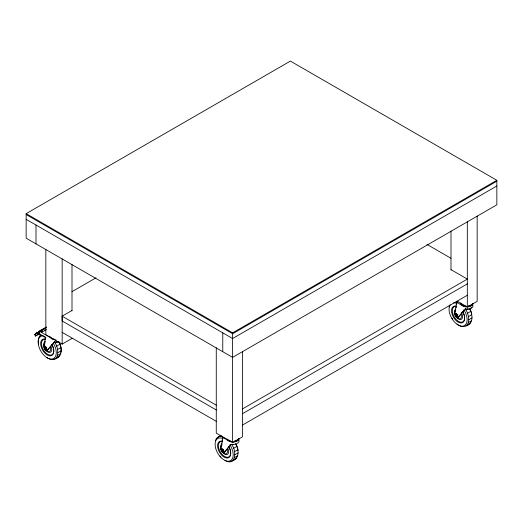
<?xml version="1.0" encoding="UTF-8"?>
<svg xmlns="http://www.w3.org/2000/svg" width="523" height="523" viewBox="0 0 523 523"><rect width="100%" height="100%" fill="white"/><g stroke="black" fill="none" stroke-linecap="round" stroke-linejoin="round"><path stroke-width="0.78" d="M41.369 332.053L41.369 330.471L46.482 327.522M38.172 341.231L38.427 339.166M48.672 358.601C60.053 363.903 59.321 347.017 54.209 341.715M55.02 359.026C62.799 356.791 62.132 347.239 58.628 341.669M224.968 460.482C235.775 466.523 236.801 450.963 231.957 445.066L233.271 444.308M231.944 461.175C239.724 458.939 239.063 449.394 235.559 443.818M449.198 306.949L449.368 305.569M462.24 326.594C471.596 327.058 469.196 313.578 465.065 308.812M465.875 326.123C473.655 323.887 472.988 314.336 469.484 308.76M42.513 335.393L45.802 337.296L45.39 337.531L38.807 333.726L39.205 331.144L46.37 327.012M45.39 337.531L43.991 346.657A2.615 1.51 60 0 0 45.07 349.809A2.615 1.51 60 0 0 47.384 350.233L51.28 345.487M44.52 345.657L44.756 344.134M44.985 342.617L45.22 341.094M45.566 338.812L45.802 337.296M228.211 447.642L224.315 452.388A2.615 1.51 60 0 1 222 451.957A2.615 1.51 60 0 1 220.922 448.806L222.72 437.104L228.682 441.02L231.421 441.935M221.83 445.348L222.072 443.739M222.321 442.131L222.569 440.516M222.818 438.908L223.06 437.3M462.142 312.584L458.24 317.33A2.615 1.51 60 0 1 455.925 316.899A2.615 1.51 60 0 1 454.847 313.748L456.644 302.046L457.945 301.294M456.121 307.877L456.37 306.269M456.618 304.661L456.867 303.046M46.743 349.207L46.122 347.305A1.497 0.863 60 0 0 44.9 347.024L44.592 347.331A1.464 0.843 60 0 0 44.971 348.946L45.213 349.233A1.497 0.863 60 0 0 46.442 349.514C47.201 349.214 45.566 349.612 45.213 349.233A4.459 1.504 -44.7 0 1 45.946 347.403L46.122 347.305M457.605 316.304L456.984 314.395A1.497 0.863 60 0 0 455.755 314.12L455.448 314.428A1.464 0.843 60 0 0 455.827 316.042L456.069 316.33A1.497 0.863 60 0 0 457.298 316.611C458.109 316.232 456.206 317.016 456.004 315.944A1.464 0.843 60 0 1 455.625 314.323L455.677 314.375M45.39 349.135C46.789 350.56 47.312 347.913 46.044 347.246A1.451 0.837 60 0 0 44.886 347.135L44.788 347.357M221.654 449.277L221.523 449.486A1.464 0.843 60 0 0 221.902 451.101L222.321 451.284L222.079 450.996A1.464 0.843 60 0 1 221.7 449.381L221.83 449.179A1.497 0.863 60 0 1 223.053 449.453C223.746 449.983 224.204 451.924 222.863 451.656C223.805 452.14 224.06 449.963 222.975 449.401A1.451 0.837 60 0 0 221.817 449.283L221.719 449.512A1.451 0.837 60 0 0 221.981 450.813M223.046 449.473L222.876 449.558A4.459 1.504 -44.7 0 0 222.144 451.388A1.497 0.863 60 0 0 223.373 451.663L223.674 451.362L221.523 449.486A4.53 3.36 21.3 0 0 223.498 451.46M456.259 316.212L456.069 316.33A4.459 1.504 -44.7 0 1 456.808 314.5L456.971 314.421M38.512 338.473L39.5 336.296L41.069 334.844M215.443 440.628L216.43 438.451L220.628 435.476M51.744 344.945L54.64 341.833A5.518 3.19 0 0 0 57.497 341.833M468.353 308.93A5.518 3.19 0 0 1 465.496 308.93L465.346 309.256A6.106 3.53 0 0 0 472.825 304.935L472.805 304.909M44.723 347.128L44.592 347.331A4.53 3.36 21.3 0 0 46.567 349.312A1.464 0.843 60 0 0 46.187 347.69L45.946 347.403A1.497 0.863 60 0 0 44.723 347.089M229.094 446.544L224.315 452.388M47.384 350.233L54.64 341.833M458.24 317.33L464.163 310.244M228.675 447.093L231.127 444.419M462.607 312.041L465.496 308.93M229.943 445.714L231.414 444.308A6.106 3.53 0 0 0 238.893 439.993L238.893 439.993M39.232 331.615L35.505 333.909L39.696 331.49M26.15 213.646L290.383 61.093L496.85 180.291L496.85 204.82L232.617 357.379L26.15 238.174L26.15 213.646L232.617 332.85L496.85 180.291M71.945 291.703L95.99 277.818M216.293 409.973L62.159 320.985L62.126 316.18L71.971 310.499M39.552 331.347L43.742 328.921M45.141 328.117L46.54 327.306M35.956 333.543L41.14 330.536M40.278 334.132A18.325 10.578 60 0 0 35.492 336.093L34.623 334.583L39.728 331.634M38.807 333.726L39.218 333.491M42.245 331.981L46.488 329.536M35.492 336.093L39.323 333.883M39.5 336.296L40.814 335.537M55.026 342.911L57 341.774M56.595 346.18L59.883 344.278M45.841 249.393L45.841 334.694L62.159 344.114L72.004 338.433M57.576 349.495L60.864 347.599M57.909 352.639L61.204 350.743M57.576 355.392L60.864 353.496M52.973 359.654L54.287 358.896M56.589 357.575L59.877 355.673M496.85 181.193L232.617 333.746L26.15 214.541M496.85 185.979L232.617 338.531L26.15 219.333M242.43 408.947L467.346 279.092L451.022 269.672M242.43 413.732L467.346 283.878M216.43 438.451L217.745 437.692M217.999 436.999L221.36 435.607M242.463 425.081L467.346 295.247M220.922 448.806L221.334 448.571A2.615 1.51 60 0 0 221.268 449.087M454.847 313.748L455.258 313.512A2.615 1.51 60 0 0 455.258 314.617M216.267 347.821L216.267 433.122L232.585 442.543L242.43 436.862L242.43 351.561M457.115 301.137L467.32 307.027L477.159 301.34L477.159 216.038M465.882 310.008L467.856 308.871M233.526 448.329L236.814 446.433M467.451 313.277L470.739 311.375M234.507 451.65L237.795 449.747M468.431 316.592L471.726 314.696M234.84 454.794L238.135 452.892M468.771 319.736L472.06 317.834M234.507 457.547L237.795 455.644M468.431 322.488L471.72 320.592M229.904 461.809L231.218 461.044M233.52 459.724L236.808 457.828M467.444 324.665L470.733 322.769M41.369 330.471L43.697 329.13L44.573 330.641M41.33 330.405L41.84 330.131M36.44 333.223L39.238 332.367M56.942 357.542L58.308 357.124M467.117 324.848L469.164 324.221M233.193 459.907L235.239 459.279M220.039 436.365L222.425 436.607M465.477 306.269L465.614 306.301A5.067 2.929 0 0 0 469.458 306.007M54.444 342.147L54.484 342.16A6.106 3.53 0 0 0 59.119 341.807M456.35 301.549L457.625 302.091M459.534 325.698L461.449 326.515M426.931 244.391L450.97 258.27M62.126 316.18L216.293 405.188M62.159 332.353L216.293 421.342M456.644 302.046L462.607 305.968L465.346 306.883A6.106 3.53 0 0 0 473.034 303.477M41.369 331.203L42.481 331.844M39.205 331.144L50.404 337.616L51.751 338.871L54.49 339.787A6.106 3.53 0 0 0 56.066 339.904M456.978 324.025L458.893 325.424M46.756 357.399L48.038 358.327M220.033 456.102L220.987 457.109M223.118 449.845L222.876 449.558A1.497 0.863 60 0 0 221.654 449.244M451.918 318.056L452.735 319.252M457.775 314.683L457.939 315.023M38.251 341.95L38.48 344.114M467.32 221.719L467.32 307.027M450.996 230.983L450.996 269.979M232.617 332.85L232.585 442.543M222.772 332.85L222.772 351.691M72.004 264.501L72.004 310.812M62.159 258.813L62.159 344.114M35.995 225.014L35.995 243.862M47.796 349.998A2.615 1.51 60 0 1 46.187 350.142M45.266 348.972A1.451 0.837 60 0 1 44.815 347.272M34.623 334.583A18.128 10.467 60 0 1 39.402 332.608M40.794 330.856A18.128 10.467 60 0 1 41.245 330.49M41.729 330.17A18.128 10.467 60 0 1 42.239 329.902M53.621 343.722A12.794 7.387 60 0 1 53.032 358.771A12.794 7.387 60 0 1 39.807 349.116A12.794 7.387 60 0 1 42.703 335.753M51.195 346.86A5.818 3.36 60 0 1 50.13 352.384A5.818 3.36 60 0 1 44.723 348.848M44.069 347.488A5.818 3.36 60 0 1 44.723 342.134M59.995 343.866A12.794 7.387 60 0 1 60.727 346.161M60.897 346.912A12.794 7.387 60 0 1 61.204 349.789M61.184 350.462A12.794 7.387 60 0 1 60.89 352.312M50.103 347.167A4.7 2.713 60 0 1 49.574 351.495A4.7 2.713 60 0 1 45.56 349.782M44.017 346.559A4.7 2.713 60 0 1 44.88 343.35M51.875 344.729A9.303 5.374 60 0 1 50.993 355.817A9.303 5.374 60 0 1 41.252 347.174A9.303 5.374 60 0 1 45.521 339.087M53.706 349.449A8.721 5.034 60 0 1 49.397 355.019A8.721 5.034 60 0 1 41.964 346.716A8.721 5.034 60 0 1 44.547 339.224M51.993 344.657A8.721 5.034 60 0 1 53.588 348.776M54.49 339.303A6.106 3.524 0 0 1 50.169 336.812M224.727 452.153A2.615 1.51 60 0 1 223.602 452.493M222.641 451.944A2.615 1.51 60 0 1 221.811 450.911A4.7 2.713 60 0 0 222.491 451.937M223.086 449.819A1.464 0.843 60 0 1 223.465 451.441M239.103 438.529A6.106 3.53 0 0 1 232.996 442.059M237.39 439.993A5.067 2.929 0 0 1 235.533 441.066M230.466 441.066A5.067 2.929 0 0 1 228.61 439.993M229.852 444.74A12.794 7.387 60 0 1 229.525 461.07A12.794 7.387 60 0 1 215.757 448.623A12.794 7.387 60 0 1 222.975 438.522M228.126 449.009A5.818 3.36 60 0 1 227.06 454.539A5.818 3.36 60 0 1 221.654 451.003M221 449.636A5.818 3.36 60 0 1 221.654 444.289M236.121 444.204A12.794 7.387 60 0 1 236.926 446.021M237.2 446.779A12.794 7.387 60 0 1 238.057 450.532M227.034 449.322A4.7 2.713 60 0 1 226.792 453.434A4.7 2.713 60 0 1 223.295 452.781M220.948 448.708A4.7 2.713 60 0 1 221.281 445.988M228.806 446.877A9.303 5.374 60 0 1 227.923 457.965A9.303 5.374 60 0 1 218.183 449.322A9.303 5.374 60 0 1 222.452 441.242M228.924 446.812A8.721 5.034 60 0 1 228.525 457.069A8.721 5.034 60 0 1 219.503 450.486A8.721 5.034 60 0 1 221.477 441.373M238.9 438.49A6.106 3.524 0 0 1 234.579 440.981M238.9 438.967A6.106 3.524 0 0 1 234.579 441.458M231.421 441.458A6.106 3.524 0 0 1 227.1 438.967M458.651 317.095A2.615 1.51 60 0 1 457.05 317.239M455.912 315.755A1.451 0.837 60 0 0 456.121 316.069C457.501 317.807 458.266 315.094 456.906 314.343A1.451 0.837 60 0 0 455.749 314.231L455.644 314.454A1.451 0.837 60 0 0 455.749 315.415M457.422 316.408A4.53 3.36 21.3 0 1 455.448 314.428L455.579 314.225A1.497 0.863 60 0 1 456.801 314.5L457.05 314.787A1.464 0.843 60 0 1 457.39 316.382M456.533 313.774A1.451 0.837 60 0 1 456.782 313.8M471.707 307.446A5.518 3.19 0 0 1 470.824 308.106M463.777 309.681A12.794 7.387 60 0 1 465.392 324.875A12.794 7.387 60 0 1 453.147 320.416A12.794 7.387 60 0 1 450.244 304.752M453.559 302.843A12.794 7.387 60 0 1 456.899 303.471M461.397 312.591A5.818 3.36 60 0 1 461.391 319.305A5.818 3.36 60 0 1 455.579 315.944M454.925 314.584A5.818 3.36 60 0 1 455.579 309.23M470.046 309.145A12.794 7.387 60 0 1 471.753 314.003M462.731 311.826A9.303 5.374 60 0 1 461.848 322.907A9.303 5.374 60 0 1 452.114 314.271A9.303 5.374 60 0 1 456.376 306.184M463.829 313.793A8.721 5.034 60 0 1 461.567 322.22A8.721 5.034 60 0 1 453.14 314.741A8.721 5.034 60 0 1 455.409 306.321M462.855 311.754A8.721 5.034 60 0 1 463.541 313.107M460.966 314.264A4.7 2.713 60 0 1 460.717 318.376A4.7 2.713 60 0 1 457.22 317.729M455.206 314.774A4.7 2.713 60 0 1 455.736 310.446M472.825 303.432A6.106 3.524 0 0 1 468.503 305.929M465.346 305.929A6.106 3.524 0 0 1 461.025 303.432M472.825 303.909A6.106 3.524 0 0 1 466.13 306.491A6.106 3.524 0 0 1 460.815 302.994"/></g></svg>
